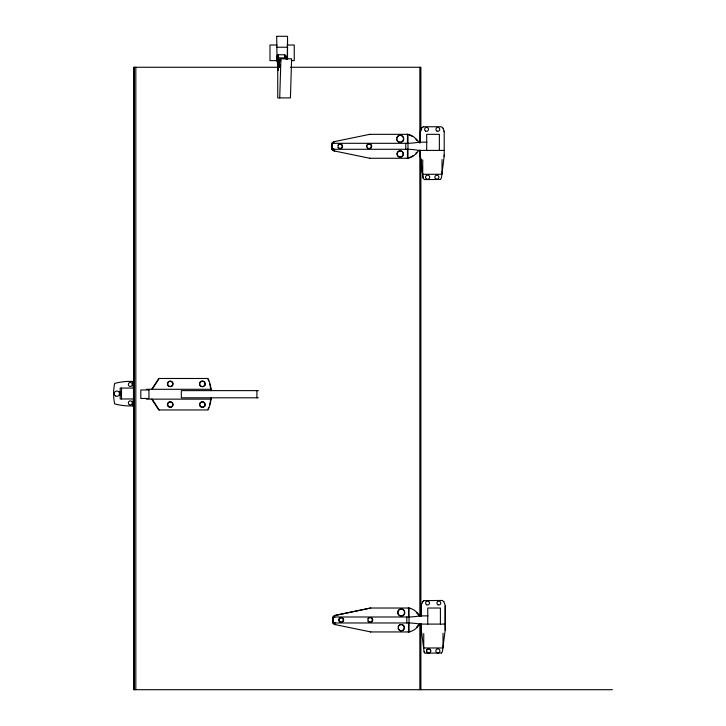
<?xml version="1.0" encoding="UTF-8"?>
<svg xmlns="http://www.w3.org/2000/svg" width="726" height="726" viewBox="0 0 726 726"><rect width="100%" height="100%" fill="white"/><g stroke="black" fill="none" stroke-linecap="round" stroke-linejoin="round"><path stroke-width="1.09" d="M119.527 393.51L120.852 393.51L120.852 391.795L119.527 391.795L119.518 395.234L120.852 395.234M121.514 391.595L121.514 395.234M279.274 65.703L279.501 64.051L279.501 67.346L279.501 64.16L279.51 67.228L279.746 65.276M285.273 58.987L285.273 57.254A3.358 0.508 90 0 0 284.42 55.757M280.808 60.857L280.263 59.886L278.956 59.886L278.566 63.407L276.697 56.111L276.552 59.178L278.294 66.638A4.828 0.726 -90 0 0 278.403 67.028M277.777 57.835L278.076 56.065L279.22 60.648M285.79 57.835L286.08 56.065L286.933 59.378M279.719 97.91L280.917 58.779M444.149 156.435L444.221 154.738M445.156 630.123L445.21 605.393L443.813 601.609M211.084 399.146L211.03 399.609A38.56 38.115 -90 0 1 208.081 409.963L158.785 409.963L151.707 399.146M421.715 127.948L420.3 131.715L420.3 142.496M279.719 66.52C279.129 68.906 279.165 62.372 279.701 64.932M132.486 405.925L133.475 399.79L133.475 387.53A57.663 57.663 0 0 0 132.486 381.395L127.994 381.404A60.793 60.793 0 0 0 114.69 383.41A48.333 48.333 0 0 0 114.69 403.91A60.793 60.793 0 0 0 127.994 405.916L132.486 405.925A57.663 57.663 0 0 0 133.475 399.79M420.381 131.097L420.499 130.508M278.212 64.632L280.517 58.779L291.616 58.779L290.427 97.91L277.74 97.91L277.74 64.632L278.621 64.632L280.499 59.868M444.221 150.409L418.784 150.409L415.925 153.976L413.221 156.081A17.27 17.043 -90 0 1 407.985 158.259L369.434 158.259M151.707 389.299L158.785 378.482L208.081 378.482A38.56 38.115 -90 0 1 211.03 388.837L211.084 389.299M152.106 389.299L159.185 378.482M418.267 625.213L416.352 627.455M415.907 153.159L416.651 152.288M421.706 127.948L423.294 126.76M422.714 601.636L423.875 600.656M423.076 601.255L421.37 604.785L421.307 616.183M440.301 179.458L440.609 179.141A4.719 4.719 0 0 0 441.517 177.226L444.221 155.963L444.203 131.705L443.141 128.348M441.472 652.992L425.1 653.2M440.319 179.458L424.283 179.594L423.067 178.015M369.734 134.337L334.396 141.624A4.093 4.038 -90 0 0 333.08 142.16L332.844 142.323A4.093 4.038 -90 0 0 331.7 143.603L331.7 149.229A4.528 4.474 -90 0 0 332.889 150.346L333.125 150.491A4.528 4.474 -90 0 0 334.396 150.972L369.734 158.259M334.704 141.624A4.093 4.038 -90 0 0 333.379 142.16L333.143 142.323A4.093 4.038 -90 0 0 332.009 143.603L331.7 145.019M332.753 618.706L333.053 618.706A1.715 1.688 -90 0 1 334.74 616.991L409.028 616.991A69.433 68.516 -90 0 0 419.828 615.875L417.777 613.116L414.274 610.194A17.27 17.043 -90 0 0 409.028 608.025L370.478 608.025L335.448 615.312A4.093 4.038 -90 0 0 334.123 615.848L333.887 616.011A4.093 4.038 -90 0 0 332.753 617.291L332.753 622.917A4.528 4.474 -90 0 0 333.942 624.033L334.178 624.178A4.528 4.474 -90 0 0 335.448 624.659L370.786 631.947M370.786 608.025L335.748 615.312A4.093 4.038 -90 0 0 334.432 615.848L334.187 616.011A4.093 4.038 -90 0 0 333.053 617.291L333.053 618.706M413.348 155.446L412.404 156.081A17.27 17.043 -90 0 1 409.346 157.596M423.857 600.656L442.234 600.447M277.033 36.3L287.206 36.3M287.532 40.311L287.206 59.559M277.033 45.003L269.99 45.003L269.99 60.621L277.033 60.621M287.206 45.003L294.248 45.003L294.248 60.621L291.235 60.621M276.706 47.226L287.532 47.226M278.067 54.768L284.783 54.768M276.915 56.356L278.212 56.356M286.225 56.356L284.919 56.356L285.282 57.88L278.566 57.88M277.033 60.812L276.706 36.3M278.403 67.264L133.611 67.264L133.611 388.12M290.563 67.264L420.889 67.264L420.889 130.753M278.149 70.622L278.194 64.632M423.276 126.76L441.236 126.76L442.47 127.54M369.434 134.337L407.985 134.337A17.27 17.043 -90 0 1 413.221 136.506L416.724 139.428L418.784 142.187L426.961 142.187M333.697 143.303L407.985 143.303A69.433 68.516 -90 0 0 418.784 142.187M331.7 148.04L332.009 148.04A2.423 2.387 -90 0 0 334.096 149.284M333.788 149.284L407.985 149.284A66.365 65.485 90 0 1 418.784 150.409M422.623 174.285L442.025 174.285L442.025 159.557M133.475 388.065L120.18 388.065L120.18 392.421M146.461 389.299L211.575 389.299M258.356 390.624L181.328 390.624L181.328 397.812L258.356 397.812M120.189 395.234L119.527 395.234L119.527 391.795M133.475 398.964L120.18 398.964L120.18 394.599M146.461 399.146L211.575 399.146M419.011 615.875L428.013 615.875M332.753 621.728L333.053 622.917A4.528 4.474 -90 0 0 334.241 624.033L334.477 624.178A4.528 4.474 -90 0 0 335.748 624.659M335.14 622.972L409.028 622.972A66.365 65.485 90 0 1 419.828 624.097L416.969 627.663L414.274 629.769A17.27 17.043 -90 0 1 409.028 631.947L370.478 631.947M419.011 624.097L445.229 624.097M423.63 647.973L443.023 647.973L443.023 633.244M612.408 689.7L133.611 689.7L133.611 399.454M442.225 600.447L443.831 601.609M412.504 136.579L412.404 136.506A17.27 17.043 -90 0 0 409.346 134.991M416.352 612.508L418.267 614.75M424.774 652.955L424.066 651.703A3.231 3.231 0 0 1 423.984 650.913L421.298 629.651L421.298 624.024M442.452 127.54L443.15 128.348M415.907 139.428L416.651 140.299M152.106 399.146L159.185 409.963M278.956 59.886L279.51 60.857M424.247 652.184L424.084 651.703M132.486 381.395L133.475 387.53M366.548 146.815L366.467 146.198A2.414 2.387 -90 0 1 366.548 145.572M199.577 405.253L199.487 404.554A2.704 2.677 -90 0 1 200.267 402.64M420.29 150.336L420.3 155.963L422.995 177.226A3.231 3.231 0 0 0 423.076 178.015M420.29 155.963L422.977 177.226M444.14 131.097L444.203 131.705M120.852 392.104C120.852 389.435 120.852 398.202 120.852 394.508M445.229 606.019L445.229 629.651L442.524 650.913A4.619 4.619 0 0 1 441.49 653.001M440.401 624.097L440.401 608.025L427.75 608.025L427.75 624.097M439.357 150.409L439.357 134.337L426.697 134.337L426.697 150.409M423.748 633.607L423.748 647.973M422.741 159.92L422.741 174.285M420.889 159.094L420.889 616.002M420.889 623.943L420.889 689.7M419.846 67.264L419.846 143.222M419.846 150.028L419.846 616.002M419.846 623.943L419.846 689.7M409.028 608.025L409.028 631.947M408.511 608.025L408.511 616.991M408.511 622.972L408.511 631.947M407.985 134.337L407.985 158.259M407.467 134.337L407.467 143.303M407.467 149.284L407.467 158.259M406.823 616.991L406.823 622.972M405.77 143.303L405.77 149.284M332.009 148.04L332.009 149.229A4.528 4.474 -90 0 0 333.198 150.346L333.425 150.491A4.528 4.474 -90 0 0 334.704 150.972M287.532 36.3L287.532 59.559M279.501 64.169L279.501 67.237M256.904 390.624L256.904 397.812M211.003 389.299L211.003 390.624M211.003 397.812L211.003 399.146M210.812 389.299L210.812 390.624M210.812 397.812L210.812 399.146M135.826 67.264L135.826 689.7M134.401 67.264L134.401 689.7M121.505 388.065L121.505 391.332M121.505 395.697L121.505 398.964M200.222 381.93A2.768 2.741 -90 0 1 204.805 383.174L204.895 383.891A2.768 2.741 -90 0 1 200.222 385.851M199.786 385.279A2.768 2.741 -90 0 1 199.423 383.891L199.514 383.174A2.768 2.741 -90 0 1 199.786 382.511M208.035 379.308A38.56 38.115 -90 0 1 208.689 380.987M209.515 383.555A38.56 38.115 -90 0 1 209.968 385.297M210.168 386.178A38.56 38.115 -90 0 1 210.631 388.837M210.631 399.609A38.56 38.115 -90 0 1 210.168 402.268M209.968 403.148A38.56 38.115 -90 0 1 209.515 404.89M208.689 407.458A38.56 38.115 -90 0 1 208.035 409.137M168.16 385.805A2.704 2.677 -90 0 0 172.724 383.891L172.634 383.192A2.704 2.677 -90 0 0 167.47 383.192L167.379 383.891A2.704 2.677 -90 0 0 167.733 385.243M200.821 402.213A2.704 2.677 -90 0 1 204.832 404.554L204.741 405.253A2.704 2.677 -90 0 1 199.841 405.907M168.16 402.64A2.704 2.677 -90 0 1 172.724 404.554L172.634 405.253A2.704 2.677 -90 0 1 167.47 405.253L167.379 404.554A2.704 2.677 -90 0 1 167.733 403.202M335.312 622.972A2.423 2.387 -90 0 1 333.225 621.728L333.225 618.706A1.715 1.688 -90 0 1 334.913 616.991M398.084 626.828A3.14 3.095 -90 0 1 402.848 625.077A3.14 3.095 -90 0 1 402.848 630.213A3.14 3.095 -90 0 1 398.084 628.453M367.837 618.679A2.414 2.387 -90 0 1 372.284 619.886L372.202 620.503A2.414 2.387 -90 0 1 367.837 621.093M410.39 631.293A17.27 17.043 -90 0 1 408.212 631.947M339.341 618.334A2.278 2.251 -90 0 1 343.18 619.95L343.099 620.539A2.278 2.251 -90 0 1 340.349 622.155M339.804 621.928A2.278 2.251 -90 0 1 339.341 621.565M338.978 621.093A2.278 2.251 -90 0 1 338.752 620.539L338.679 619.95A2.278 2.251 -90 0 1 338.978 618.806M408.212 608.025A17.27 17.043 -90 0 1 410.39 608.678M333.869 143.303A1.715 1.688 -90 0 0 332.181 145.019L332.181 148.04A2.423 2.387 -90 0 0 334.269 149.284M400.026 135.317A3.503 3.458 -90 0 1 403.465 138.512A3.503 3.458 -90 0 1 400.625 142.26A3.503 3.458 -90 0 1 396.695 139.719M396.695 137.913A3.503 3.458 -90 0 1 397.04 137.069M397.585 136.343A3.503 3.458 -90 0 1 399.137 135.435M367.165 144.483A2.414 2.387 -90 0 1 371.231 146.198L371.149 146.815A2.414 2.387 -90 0 1 367.165 147.904M407.159 134.337A17.27 17.043 -90 0 1 408.266 134.628M408.266 157.969A17.27 17.043 -90 0 1 407.159 158.259M337.935 145.118A2.278 2.251 -90 0 1 342.127 146.262L342.055 146.852A2.278 2.251 -90 0 1 337.935 147.405M277.631 56.456A3.358 0.508 90 0 1 278.131 54.804A3.358 0.508 90 0 1 278.557 57.254L278.575 58.125A3.358 0.508 90 0 1 278.503 59.804M276.679 57.989C276.769 60.149 276.996 56.474 276.679 57.989M148.948 389.962L140.799 389.962L140.799 398.474L148.948 398.474L148.948 389.962M132.314 384.535L132.268 384.018A1.987 1.987 0 0 0 129.101 382.901A1.987 1.987 0 0 0 129.428 386.232A1.987 1.987 0 0 0 132.314 384.535M436.87 652.674A2.024 2.024 0 0 0 439.911 650.913A2.024 2.024 0 0 0 436.87 649.162A2.024 2.024 0 0 0 436.87 652.674M426.579 604.749A1.951 1.951 0 0 0 429.502 603.061A1.951 1.951 0 0 0 426.579 601.373A1.951 1.951 0 0 0 426.579 604.749M437.896 604.722A1.915 1.915 0 0 0 440.773 603.061A1.915 1.915 0 0 0 437.896 601.4A1.915 1.915 0 0 0 437.896 604.722M427.142 652.393A2.087 2.087 0 0 0 430.636 651.458A2.087 2.087 0 0 0 428.077 648.899A2.087 2.087 0 0 0 427.124 652.393A2.087 2.087 0 0 0 430.627 651.458A2.087 2.087 0 0 0 428.068 648.899A2.087 2.087 0 0 0 427.142 652.393M129.337 404.582A1.987 1.987 0 0 0 132.314 402.857A1.987 1.987 0 0 0 129.337 401.133A1.987 1.987 0 0 0 129.337 404.582M115.561 395.96A2.65 2.65 0 0 0 119.536 393.664A2.65 2.65 0 0 0 115.561 391.368A2.65 2.65 0 0 0 115.561 395.96M436.88 131.034A1.915 1.915 0 0 0 439.756 129.373A1.915 1.915 0 0 0 436.88 127.712A1.915 1.915 0 0 0 436.88 131.034M426.552 179.041A2.087 2.087 0 0 0 429.692 177.226A2.087 2.087 0 0 0 426.552 175.42A2.087 2.087 0 0 0 426.552 179.041M425.59 131.061A1.951 1.951 0 0 0 428.512 129.373A1.951 1.951 0 0 0 425.59 127.685A1.951 1.951 0 0 0 425.59 131.061M435.854 178.986A2.024 2.024 0 0 0 438.894 177.226A2.024 2.024 0 0 0 435.854 175.474A2.024 2.024 0 0 0 435.854 178.986M204.877 405.907A2.704 2.677 -90 0 0 202.563 401.85A2.704 2.677 -90 0 0 200.24 405.907A2.704 2.677 -90 0 0 204.877 405.907M172.343 385.805A2.704 2.677 -90 0 0 171.145 381.277A2.704 2.677 -90 0 0 167.869 384.589A2.704 2.677 -90 0 0 172.343 385.805M204.932 385.279A2.768 2.741 -90 0 0 202.563 381.123A2.768 2.741 -90 0 0 200.185 385.279A2.768 2.741 -90 0 0 204.932 385.279M172.343 406.469A2.704 2.677 -90 0 0 171.145 401.941A2.704 2.677 -90 0 0 167.869 405.253A2.704 2.677 -90 0 0 172.343 406.469M403.565 629.859A3.14 3.095 -90 0 0 402.177 624.614A3.14 3.095 -90 0 0 398.392 628.453A3.14 3.095 -90 0 0 403.565 629.859M403.819 614.976A3.503 3.458 -90 0 0 402.268 609.123A3.503 3.458 -90 0 0 398.039 613.406A3.503 3.458 -90 0 0 403.819 614.976M403.52 614.976A3.503 3.458 -90 0 0 401.968 609.123A3.503 3.458 -90 0 0 397.739 613.406A3.503 3.458 -90 0 0 403.52 614.976M372.057 621.592A2.414 2.387 -90 0 0 370.995 617.554A2.414 2.387 -90 0 0 368.073 620.503A2.414 2.387 -90 0 0 372.057 621.592M343.353 621.093A2.278 2.251 -90 0 0 341.401 617.672A2.278 2.251 -90 0 0 339.459 621.093A2.278 2.251 -90 0 0 343.353 621.093M402.513 156.172A3.14 3.095 -90 0 0 401.133 150.926A3.14 3.095 -90 0 0 397.34 154.765A3.14 3.095 -90 0 0 402.513 156.172M402.213 156.172A3.14 3.095 -90 0 0 400.825 150.926A3.14 3.095 -90 0 0 397.04 154.765A3.14 3.095 -90 0 0 402.213 156.172M402.767 141.289A3.503 3.458 -90 0 0 401.224 135.435A3.503 3.458 -90 0 0 396.995 139.719A3.503 3.458 -90 0 0 402.767 141.289M371.013 147.904A2.414 2.387 -90 0 0 369.942 143.866A2.414 2.387 -90 0 0 367.02 146.815A2.414 2.387 -90 0 0 371.013 147.904M341.946 147.877A2.278 2.251 -90 0 0 340.939 144.057A2.278 2.251 -90 0 0 338.18 146.852A2.278 2.251 -90 0 0 341.946 147.877"/></g></svg>
